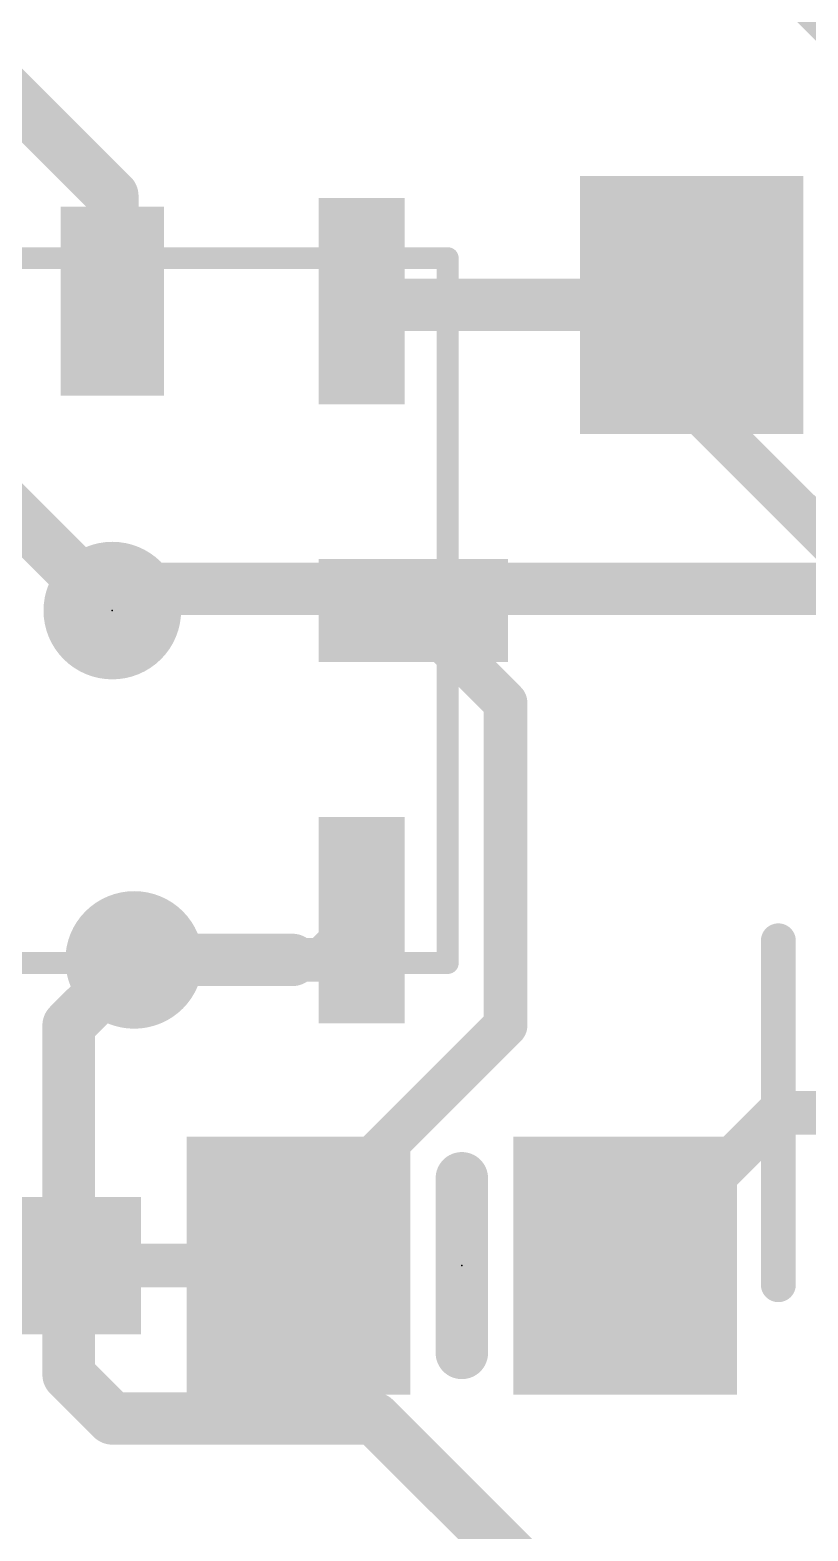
# Model space of a CAD drawing. Extents: x -6.2 to 31.5, y -7.3 to 25.4.
# Drawn here: x 8.41 to 12.93, y 4.81 to 13.54 of the extents above; entities that cross this region are included whole.
import ezdxf

# ---------------------------------------------------------------- set-up
doc = ezdxf.new("R2010")
doc.units = 0
for name, color, linetype in [('1', 12, 'CONTINUOUS'), ('16', 132, 'CONTINUOUS'), ('18', 110, 'CONTINUOUS'), ('21', 40, 'CONTINUOUS'), ('23', 40, 'CONTINUOUS')]:
    doc.layers.add(name, color=color, linetype=linetype)

# ---------------------------------------------------------------- blocks, each defined once
blk = doc.blocks.new('RECT')
blk.add_solid([(-0.5, -0.5), (0.5, -0.5), (-0.5, 0.5), (0.5, 0.5)])
blk = doc.blocks.new('ROUNDV')
at = {"const_width": 0.5}
blk.add_lwpolyline([(0, -0.25, 1), (0, 0.25, 1), (0, -0.25)], format="xyb", dxfattribs=at)

msp = doc.modelspace()

# ---------------------------------------------------------------- linework, layer by layer
at = {"layer": '1'}
for points, const_width in [([(12.573, 14.097), (14.158, 12.512)], 0.3048), ([(8.255, 13.208), (8.89, 12.573)], 0.3048), ([(8.89, 12.573), (8.89, 11.96)], 0.3048), ([(10.423, 11.96), (10.34, 11.96)], 0.3048), ([(10.445, 11.938), (10.423, 11.96)], 0.3048), ([(10.445, 11.938), (12.258, 11.938)], 0.3048), ([(12.258, 11.938), (12.258, 11.364)], 0.254), ([(7.44, 11.61), (8.89, 10.16)], 0.3048), ([(12.258, 11.364), (13.462, 10.16)], 0.254), ([(11.176, 9.624), (10.64, 10.16)], 0.254), ([(11.176, 7.747), (11.176, 9.624)], 0.254), ([(10.34, 8.36), (10.108, 8.128)], 0.254), ([(9.937, 8.128), (9.017, 8.128)], 0.3048), ([(10.108, 8.128), (9.937, 8.128)], 0.254), ([(9.972, 6.543), (11.176, 7.747)], 0.254), ([(11.872, 6.35), (12.761, 7.239)], 0.254), ([(12.761, 7.239), (13.97, 7.239)], 0.254), ([(9.972, 6.35), (9.972, 6.543)], 0.254), ([(9.972, 6.35), (8.382, 6.35)], 0.254)]:
    msp.add_lwpolyline(points, dxfattribs=dict(at, const_width=const_width))
for points, const_width in [([(8.9662, 12.573, 1), (8.8138, 12.573)], 0.1524), ([(8.8361, 12.5191, 1), (8.9439, 12.6269)], 0.1524), ([(10.34, 12.0362, 1), (10.34, 11.8838)], 0.1524), ([(10.4769, 12.0139, 1), (10.3691, 11.9061)], 0.1524), ([(10.445, 12.0142, 1), (10.445, 11.8618)], 0.1524), ([(10.3911, 11.8841, 1), (10.4989, 11.9919)], 0.1524), ([(10.423, 11.8838, 1), (10.423, 12.0362)], 0.1524), ([(12.3215, 11.938, 1), (12.1945, 11.938)], 0.127), ([(12.258, 11.8618, 1), (12.258, 12.0142)], 0.1524), ([(8.8138, 11.96, 1), (8.9662, 11.96)], 0.1524), ([(12.3029, 11.4089, 1), (12.2131, 11.3191)], 0.127), ([(12.1945, 11.364, 1), (12.3215, 11.364)], 0.127), ([(8.8361, 10.1061, 1), (8.9439, 10.2139)], 0.1524), ([(10.6849, 10.2049, 1), (10.5951, 10.1151)], 0.127), ([(11.2395, 9.624, 1), (11.1125, 9.624)], 0.127), ([(11.1311, 9.5791, 1), (11.2209, 9.6689)], 0.127), ([(10.3849, 8.3151, 1), (10.2951, 8.4049)], 0.127), ([(9.017, 8.2042, 1), (9.017, 8.0518)], 0.1524), ([(9.937, 8.1915, 1), (9.937, 8.0645)], 0.127), ([(9.937, 8.0518, 1), (9.937, 8.2042)], 0.1524), ([(10.0631, 8.1729, 1), (10.1529, 8.0831)], 0.127), ([(10.108, 8.0645, 1), (10.108, 8.1915)], 0.127), ([(11.2209, 7.7021, 1), (11.1311, 7.7919)], 0.127), ([(11.1125, 7.747, 1), (11.2395, 7.747)], 0.127), ([(12.761, 7.3025, 1), (12.761, 7.1755)], 0.127), ([(12.8059, 7.1941, 1), (12.7161, 7.2839)], 0.127), ([(10.0355, 6.543, 1), (9.9085, 6.543)], 0.127), ([(9.9271, 6.5879, 1), (10.0169, 6.4981)], 0.127), ([(8.382, 6.4135, 1), (8.382, 6.2865)], 0.127), ([(9.972, 6.2865, 1), (9.972, 6.4135)], 0.127), ([(9.9085, 6.35, 1), (10.0355, 6.35)], 0.127), ([(11.8271, 6.3949, 1), (11.9169, 6.3051)], 0.127)]:
    msp.add_lwpolyline(points, format="xyb", dxfattribs=dict(at, const_width=const_width))
at = {"layer": '16', "const_width": 0.3048}
for points in [[(8.89, 10.16), (9.017, 10.287)], [(9.017, 10.287), (16.383, 10.287)], [(9.017, 8.128), (8.636, 7.747)], [(8.636, 7.747), (8.636, 5.715)], [(8.636, 5.715), (8.89, 5.461)], [(8.89, 5.461), (10.414, 5.461)], [(10.414, 5.461), (11.43, 4.445)]]:
    msp.add_lwpolyline(points, dxfattribs=at)
at = {"layer": '16', "const_width": 0.1524}
for points in [[(9.017, 10.3632, 1), (9.017, 10.2108)], [(9.0709, 10.2331, 1), (8.9631, 10.3409)], [(8.8361, 10.2139, 1), (8.9439, 10.1061)], [(9.0709, 8.0741, 1), (8.9631, 8.1819)], [(8.7122, 7.747, 1), (8.5598, 7.747)], [(8.5821, 7.8009, 1), (8.6899, 7.6931)], [(8.6899, 5.7689, 1), (8.5821, 5.6611)], [(8.5598, 5.715, 1), (8.7122, 5.715)], [(8.89, 5.5372, 1), (8.89, 5.3848)], [(8.8361, 5.4071, 1), (8.9439, 5.5149)], [(10.4679, 5.5149, 1), (10.3601, 5.4071)], [(10.414, 5.3848, 1), (10.414, 5.5372)]]:
    msp.add_lwpolyline(points, format="xyb", dxfattribs=at)
at = {"layer": '21'}
for points, const_width in [([(6.94, 12.21), (10.84, 12.21)], 0.127), ([(10.84, 12.21), (10.84, 8.11)], 0.127), ([(12.762, 6.239), (12.762, 8.239)], 0.2032), ([(10.84, 8.11), (6.94, 8.11)], 0.127), ([(10.922, 6.858), (10.922, 5.842)], 0.3048)]:
    msp.add_lwpolyline(points, dxfattribs=dict(at, const_width=const_width))
for points, const_width in [([(10.8718, 12.21, 1), (10.8082, 12.21)], 0.0635), ([(10.84, 12.1783, 1), (10.84, 12.2418)], 0.0635), ([(12.8128, 8.239, 1), (12.7112, 8.239)], 0.1016), ([(10.8082, 8.11, 1), (10.8718, 8.11)], 0.0635), ([(10.84, 8.0783, 1), (10.84, 8.1418)], 0.0635), ([(10.9982, 6.858, 1), (10.8458, 6.858)], 0.1524), ([(12.7112, 6.239, 1), (12.8128, 6.239)], 0.1016), ([(10.8458, 5.842, 1), (10.9982, 5.842)], 0.1524)]:
    msp.add_lwpolyline(points, format="xyb", dxfattribs=dict(at, const_width=const_width))
at = {"layer": '23'}
for p in [(8.89, 10.16), (10.922, 6.35)]:
    msp.add_point(p, dxfattribs=at)

# ---------------------------------------------------------------- block references
at = {"layer": '1'}
for p, xscale, yscale, rotation in [((12.258, 11.938), 1.3, 1.5, 180), ((8.89, 11.96), 1.1, 0.6, 270), ((10.34, 11.96), 1.2, 0.5, 270), ((10.64, 10.16), 0.6, 1.1, 270), ((10.34, 8.36), 1.2, 0.5, 270)]:
    msp.add_blockref('RECT', p, dxfattribs=dict(at, xscale=xscale, yscale=yscale, rotation=rotation))
for p, xscale, yscale in [((9.972, 6.35), 1.3, 1.5), ((11.872, 6.35), 1.3, 1.5), ((8.382, 6.35), 1.35, 0.8)]:
    msp.add_blockref('RECT', p, dxfattribs=dict(at, xscale=xscale, yscale=yscale))
at = {"layer": '18', "xscale": 0.8001, "yscale": 0.8001}
for p in [(8.89, 10.16), (8.89, 10.16), (9.017, 8.128), (9.017, 8.128)]:
    msp.add_blockref('ROUNDV', p, dxfattribs=at)

doc.saveas('drawing.dxf')
